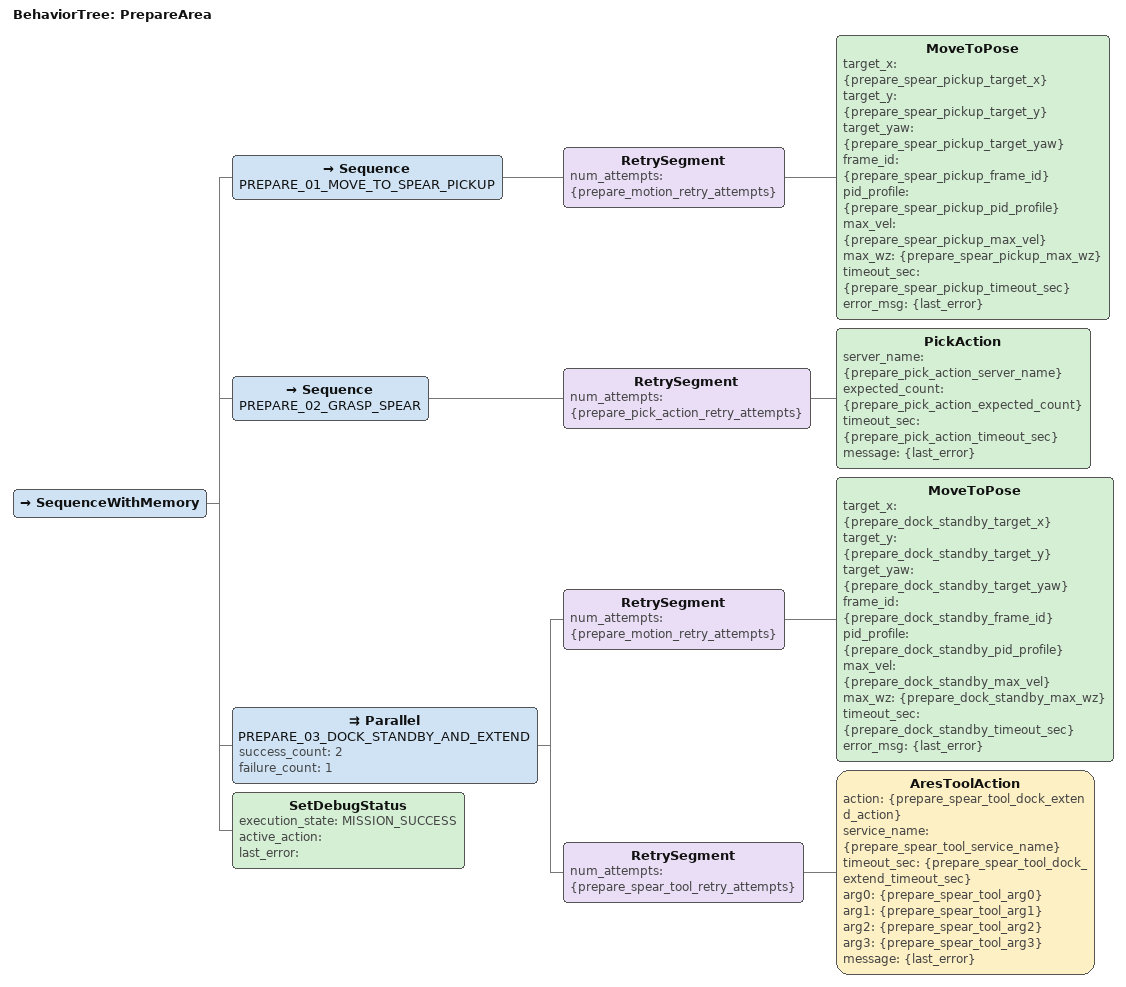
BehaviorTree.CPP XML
<?xml version="1.0"?>
<!--
  prepare_area.xml — 准备区局部执行树

  移动到矛头抓取点，调用 /pick_action 完成夹取，然后并行移动到对接待定区并执行 dock_extend。
  固定参数来自 param_config 的 prepare_area.* 字段。
-->
<root BTCPP_format="4" main_tree_to_execute="PrepareArea">
  <BehaviorTree ID="PrepareArea">
    <SequenceWithMemory>

      <Sequence name="PREPARE_01_MOVE_TO_SPEAR_PICKUP">
        <RetrySegment num_attempts="{prepare_motion_retry_attempts}">
          <MoveToPose target_x="{prepare_spear_pickup_target_x}"
                      target_y="{prepare_spear_pickup_target_y}"
                      target_yaw="{prepare_spear_pickup_target_yaw}"
                      frame_id="{prepare_spear_pickup_frame_id}"
                      pid_profile="{prepare_spear_pickup_pid_profile}"
                      max_vel="{prepare_spear_pickup_max_vel}"
                      max_wz="{prepare_spear_pickup_max_wz}"
                      timeout_sec="{prepare_spear_pickup_timeout_sec}"
                      error_msg="{last_error}"/>
        </RetrySegment>
      </Sequence>

      <Sequence name="PREPARE_02_GRASP_SPEAR">
        <RetrySegment num_attempts="{prepare_pick_action_retry_attempts}">
          <PickAction server_name="{prepare_pick_action_server_name}"
                      expected_count="{prepare_pick_action_expected_count}"
                      timeout_sec="{prepare_pick_action_timeout_sec}"
                      message="{last_error}"/>
        </RetrySegment>
      </Sequence>

      <Parallel name="PREPARE_03_DOCK_STANDBY_AND_EXTEND"
                success_count="2"
                failure_count="1">
        <RetrySegment num_attempts="{prepare_motion_retry_attempts}">
          <MoveToPose target_x="{prepare_dock_standby_target_x}"
                      target_y="{prepare_dock_standby_target_y}"
                      target_yaw="{prepare_dock_standby_target_yaw}"
                      frame_id="{prepare_dock_standby_frame_id}"
                      pid_profile="{prepare_dock_standby_pid_profile}"
                      max_vel="{prepare_dock_standby_max_vel}"
                      max_wz="{prepare_dock_standby_max_wz}"
                      timeout_sec="{prepare_dock_standby_timeout_sec}"
                      error_msg="{last_error}"/>
        </RetrySegment>

        <RetrySegment num_attempts="{prepare_spear_tool_retry_attempts}">
          <AresToolAction action="{prepare_spear_tool_dock_extend_action}"
                          service_name="{prepare_spear_tool_service_name}"
                          timeout_sec="{prepare_spear_tool_dock_extend_timeout_sec}"
                          arg0="{prepare_spear_tool_arg0}"
                          arg1="{prepare_spear_tool_arg1}"
                          arg2="{prepare_spear_tool_arg2}"
                          arg3="{prepare_spear_tool_arg3}"
                          message="{last_error}"/>
        </RetrySegment>
      </Parallel>

      <SetDebugStatus execution_state="MISSION_SUCCESS" active_action="" last_error=""/>

    </SequenceWithMemory>
  </BehaviorTree>
</root>
